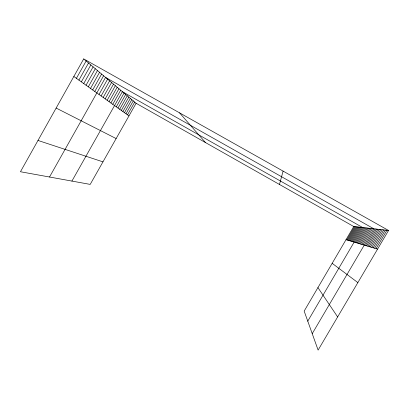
<?xml version="1.0" encoding="UTF-8"?>
<svg xmlns="http://www.w3.org/2000/svg" width="409" height="409" viewBox="0 0 409 409"><rect width="100%" height="100%" fill="white"/><g stroke="black" fill="none" stroke-linecap="round" stroke-linejoin="round"><path stroke-width="0.61" d="M279.465 184.464L283.1 171.12M83.697 58.901L20.45 171.739L90.205 184.398L136.11 103.283L83.697 58.901L388.55 230.461L318.11 350.099L304.163 311.096L353.734 226.525L388.55 230.461M76.411 78.318L86.141 60.972M78.917 80.108L88.523 62.991M81.355 81.856L90.839 64.954M83.733 83.554L93.104 66.871M86.054 85.215L95.307 68.738M88.318 86.831L97.46 70.558M90.527 88.41L99.561 72.337M92.679 89.949L101.611 74.07M94.786 91.452L103.61 75.767M49.52 177.015L105.563 77.419L373.852 228.8L312.231 333.652M99.004 94.469L107.623 79.162M101.115 95.977L109.627 80.859M103.17 97.449L111.585 82.516M105.179 98.886L113.492 84.131M107.143 100.287L115.358 85.711M109.055 101.657L117.178 87.255M110.926 102.996L118.958 88.758M112.756 104.3L120.696 90.231M71.923 181.08L122.393 91.672L362.706 227.537L307.767 321.162M116.289 106.831L124.055 93.078M117.996 108.048L125.681 94.448M119.668 109.244L127.265 95.793M121.304 110.415L128.82 97.112M122.904 111.555L130.343 98.395M124.469 112.674L131.831 99.658M126.003 113.774L133.288 100.89M127.501 114.842L134.714 102.097M346.852 239.925L354.644 226.627M347.691 240.175L355.574 226.734M348.555 240.436L356.525 226.842M349.434 240.696L357.497 226.949M350.339 240.967L358.494 227.061M351.259 241.244L359.511 227.179M352.205 241.525L360.549 227.297M353.171 241.816L361.617 227.414M355.17 242.414L363.826 227.665M356.208 242.721L364.971 227.798M357.272 243.043L366.147 227.925M358.366 243.365L367.348 228.064M359.48 243.703L368.581 228.202M360.631 244.045L369.848 228.345M361.807 244.398L371.147 228.493M363.013 244.756L372.481 228.646M365.436 245.482L375.155 228.948M366.648 245.845L376.49 229.096M367.89 246.213L377.86 229.255M369.163 246.596L379.266 229.413M370.472 246.985L380.713 229.577M371.817 247.389L382.195 229.74M373.197 247.803L383.719 229.914M374.613 248.227L385.283 230.093M376.07 248.662L386.894 230.272M346.024 239.679L377.573 249.107M37.991 140.445L102.961 161.862M56.145 108.058L116.141 138.574M136.11 103.283L353.734 226.525M73.84 76.483L128.973 115.895M332.164 263.324L357.855 282.593M179.561 112.853L205.512 142.583M317.931 287.609L337.64 316.929"/></g></svg>
